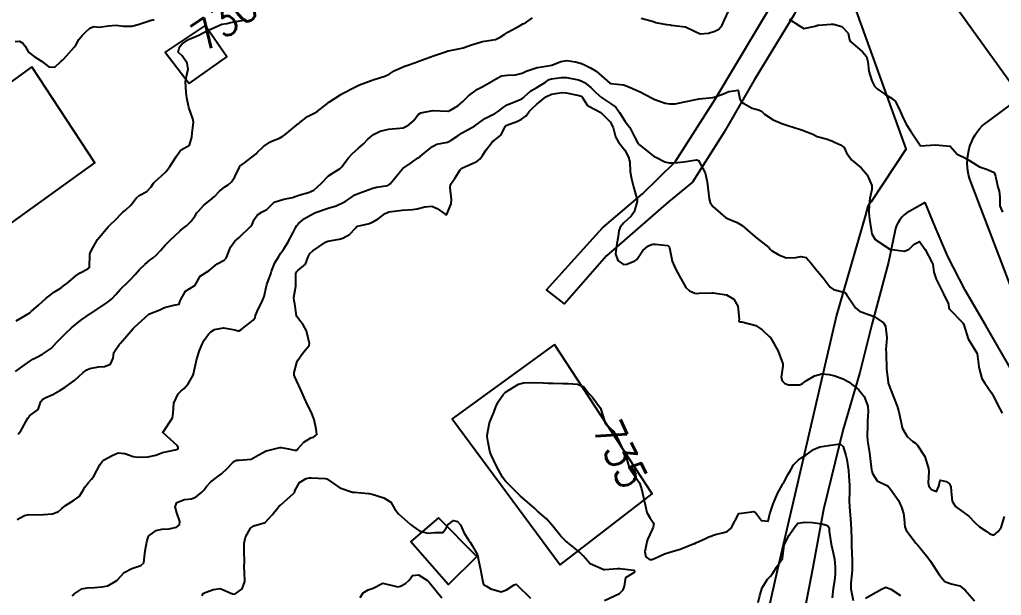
# Model space of a CAD drawing. Header units: metres. Extents: x 307586 to 320046, y 7427249 to 7434250.
# Drawn here: x 313004.6 to 313137.4, y 7432018 to 7432095.9 of the extents above; entities that cross this region are included whole.
import ezdxf
from ezdxf.enums import TextEntityAlignment as Align

# ---------------------------------------------------------------- set-up
doc = ezdxf.new("R2010")
doc.units = ezdxf.units.M
doc.header["$MEASUREMENT"] = 0
for name, color, linetype in [('Cotas', 45, 'Continuous'), ('Curvas de Nivel 1m', 11, 'Continuous'), ('Curvas de Nivel 5m', 15, 'Continuous'), ('Edificações', 30, 'Continuous'), ('Vias Primárias', 230, 'Continuous'), ('Vias Secundárias', 230, 'Continuous')]:
    doc.layers.add(name, color=color, linetype=linetype)
doc.styles.add('Style-STANDARD', font='STANDARD.shx')

msp = doc.modelspace()

# ---------------------------------------------------------------- linework, layer by layer
at = {"layer": 'Curvas de Nivel 1m', "flags": 128}
for points, elevation in [([(313004.06, 7432048.27), (313005.2, 7432049.13), (313006.09, 7432049.76), (313006.38, 7432049.95), (313006.92, 7432050.23), (313007.67, 7432050.65), (313008.1, 7432050.89), (313008.89, 7432051.43), (313009.6, 7432052.21), (313009.84, 7432052.48), (313010.12, 7432052.76), (313010.83, 7432053.49), (313011.6, 7432054.18), (313012.15, 7432054.63), (313013, 7432055.31), (313014.16, 7432056.11), (313014.23, 7432056.15), (313016.18, 7432057.43), (313016.59, 7432057.7), (313017.07, 7432058.11), (313017.59, 7432058.71), (313018.2, 7432059.37), (313018.57, 7432059.73), (313018.95, 7432060.09), (313019.59, 7432060.72), (313020.23, 7432061.41), (313020.83, 7432062.07), (313021.54, 7432062.77), (313022.25, 7432063.37), (313022.64, 7432063.66), (313023.1, 7432064.04), (313023.66, 7432064.65), (313024.28, 7432065.36), (313024.91, 7432066.02), (313026.3, 7432067.29), (313026.69, 7432067.61), (313027.16, 7432067.99), (313027.74, 7432068.56), (313028.32, 7432069.34), (313028.58, 7432069.72), (313028.77, 7432069.98), (313029.52, 7432070.79), (313030.35, 7432071.44), (313030.94, 7432071.95), (313031.65, 7432072.65), (313032.37, 7432073.25), (313032.78, 7432073.52), (313033.23, 7432073.92), (313033.68, 7432074.62), (313034.32, 7432075.91), (313034.35, 7432075.97), (313034.4, 7432076.04), (313035.02, 7432076.52), (313036.42, 7432077.58), (313036.58, 7432077.72), (313036.74, 7432077.88), (313037.6, 7432078.71), (313038.44, 7432079.31), (313038.81, 7432079.49), (313039.75, 7432079.85), (313040.21, 7432080.09), (313040.46, 7432080.28), (313042.31, 7432081.81), (313042.4, 7432081.88), (313042.48, 7432081.95), (313043.53, 7432082.76), (313044.5, 7432083.26), (313044.83, 7432083.46), (313045.24, 7432083.78), (313046.51, 7432084.73), (313047.13, 7432085.14), (313048.02, 7432085.74), (313048.33, 7432085.93), (313048.53, 7432086.03), (313049.64, 7432086.62), (313050.54, 7432087.06), (313052.28, 7432087.69), (313052.48, 7432087.76), (313052.54, 7432087.78), (313054.01, 7432088.21), (313054.56, 7432088.5), (313055.26, 7432088.96), (313056.57, 7432089.55), (313056.64, 7432089.57), (313056.84, 7432089.64), (313058.14, 7432090.06), (313058.58, 7432090.23), (313059.58, 7432090.61), (313060.59, 7432090.97), (313062.32, 7432091.57), (313062.53, 7432091.64), (313062.59, 7432091.65), (313064.19, 7432091.96), (313064.6, 7432092.07), (313065.7, 7432092.44), (313066.61, 7432092.74), (313067.21, 7432092.92), (313068.62, 7432093.12), (313068.95, 7432093.16), (313069.6, 7432093.49), (313070.2, 7432093.91), (313070.63, 7432094.16), (313072.27, 7432095.09), (313072.64, 7432095.28), (313072.77, 7432095.32), (313073.02, 7432095.45), (313073.95, 7432096.13)], 731), ([(313088.65, 7432096.07), (313090.3, 7432095.59), (313090.65, 7432095.46), (313090.82, 7432095.41), (313092.14, 7432095.22), (313092.57, 7432095.14), (313092.64, 7432095.14), (313092.72, 7432095.13), (313094.64, 7432094.87), (313095.79, 7432094.33), (313096.63, 7432093.95), (313097.76, 7432094.03), (313098.63, 7432094.32), (313099.18, 7432094.59), (313099.59, 7432095.13), (313099.93, 7432095.85), (313100.5, 7432097.12)], 731), ([(313003.98, 7432092.9), (313004.6, 7432092.96), (313005.02, 7432092.69), (313005.33, 7432092.26), (313005.81, 7432091.47), (313006.58, 7432090.88), (313007.54, 7432090.23), (313008.56, 7432089.5), (313009.35, 7432089.42), (313010.16, 7432090.2), (313010.39, 7432090.39), (313010.58, 7432090.55), (313012.03, 7432092.18), (313012.26, 7432092.52), (313012.61, 7432093.16), (313013.04, 7432093.74), (313013.5, 7432094.16), (313014.09, 7432094.69), (313014.63, 7432094.94), (313015.34, 7432094.85), (313016.63, 7432095.03), (313017.65, 7432095.1), (313018.63, 7432094.96), (313019.75, 7432094.97), (313020.63, 7432095.2), (313022.38, 7432095.79), (313022.64, 7432095.85), (313022.79, 7432095.9)], 729), ([(313108.66, 7432095.95), (313110.09, 7432095.01), (313110.64, 7432094.66), (313112.17, 7432094.98), (313112.52, 7432095.1), (313112.65, 7432095.12), (313114.35, 7432095.25), (313114.65, 7432095.24), (313115.81, 7432094.94), (313116.63, 7432094.03), (313116.84, 7432093.15), (313116.97, 7432092.92), (313118.6, 7432091.53), (313119.13, 7432090.89), (313119.33, 7432090.15), (313119.46, 7432088.89), (313119.85, 7432087.6), (313120.2, 7432086.88), (313120.55, 7432086.51), (313121.63, 7432085.77), (313122.53, 7432085.24), (313123, 7432084.85), (313123.54, 7432083.81), (313123.95, 7432082.84), (313124.49, 7432081.74), (313125.1, 7432080.82), (313126.45, 7432078.81), (313128.45, 7432078.95), (313130.45, 7432078.76), (313131.38, 7432077.68), (313132.44, 7432077.18), (313133.2, 7432076.72), (313134.42, 7432075.96), (313135.5, 7432075.62), (313136.41, 7432075.18), (313136.57, 7432074.69), (313136.91, 7432073.2), (313137.05, 7432072.68), (313137.17, 7432071.88), (313137.15, 7432070.68), (313137.5, 7432069.83)], 731), ([(313004.42, 7432039.81), (313004.77, 7432040.26), (313005.71, 7432041.96), (313005.92, 7432042.24), (313005.95, 7432042.28), (313005.99, 7432042.35), (313007.11, 7432043.13), (313007.47, 7432044.23), (313007.72, 7432044.53), (313008.03, 7432044.71), (313009.08, 7432045.16), (313010.04, 7432045.71), (313010.74, 7432046.19), (313012.05, 7432047.1), (313012.62, 7432047.61), (313013.17, 7432048.16), (313013.69, 7432048.53), (313014.07, 7432048.71), (313015.27, 7432048.94), (313016.08, 7432048.95), (313016.9, 7432049.3), (313017.25, 7432050.11), (313017.35, 7432050.86), (313018.11, 7432051.99), (313018.17, 7432052.04), (313018.23, 7432052.1), (313019.11, 7432053.1), (313019.95, 7432054.08), (313020.05, 7432054.18), (313020.14, 7432054.26), (313022.07, 7432056.05), (313022.16, 7432056.1), (313023.56, 7432056.64), (313024.17, 7432056.92), (313025.43, 7432057.26), (313026.18, 7432057.4), (313026.33, 7432057.85), (313026.38, 7432058), (313027.05, 7432059.14), (313028.21, 7432059.85), (313028.29, 7432059.9), (313028.34, 7432059.98), (313029.02, 7432061.18), (313030.23, 7432061.96), (313031.33, 7432062.86), (313032.25, 7432063.36), (313032.55, 7432063.63), (313032.65, 7432063.93), (313033.1, 7432065.1), (313033.69, 7432065.92), (313034.01, 7432066.19), (313034.29, 7432066.41), (313035.83, 7432067.89), (313036.03, 7432068.16), (313036.32, 7432068.84), (313036.75, 7432069.46), (313037.42, 7432069.87), (313038.03, 7432070.17), (313038.34, 7432070.52), (313039.03, 7432071.17), (313040.35, 7432071.59), (313041.5, 7432071.82), (313042.13, 7432072.04), (313042.36, 7432072.12), (313043.66, 7432072.5), (313044.37, 7432072.8), (313044.9, 7432073.25), (313045.4, 7432073.77), (313046.39, 7432074.73), (313046.99, 7432075.17), (313047.94, 7432075.74), (313048.19, 7432075.96), (313048.41, 7432076.28), (313049.02, 7432077.13), (313049.59, 7432077.73), (313050.03, 7432078.13), (313050.43, 7432078.48), (313051.09, 7432079.07), (313051.67, 7432079.7), (313052.46, 7432080.34), (313053.35, 7432080.79), (313054.47, 7432081.07), (313056.01, 7432081.19), (313056.47, 7432081.24), (313056.76, 7432081.35), (313057.23, 7432081.63), (313057.9, 7432082.21), (313058.49, 7432083.03), (313058.84, 7432083.28), (313060.5, 7432083.6), (313062.5, 7432083.49), (313062.57, 7432083.5), (313062.78, 7432083.57), (313063.88, 7432084.19), (313064.51, 7432084.75), (313065.31, 7432085.54), (313066.53, 7432086.45), (313067.22, 7432086.83), (313068.4, 7432087.5), (313068.49, 7432087.56), (313068.54, 7432087.6), (313069.78, 7432088.27), (313070.56, 7432088.35), (313071.64, 7432088.38), (313072.56, 7432088.64), (313073.11, 7432088.9), (313074.57, 7432089.4), (313074.6, 7432089.4), (313074.95, 7432089.42), (313076.58, 7432089.72), (313077.77, 7432090.2), (313078.58, 7432090.36), (313079.79, 7432090.16), (313080.58, 7432089.95), (313080.99, 7432089.76), (313081.82, 7432089.34), (313082.57, 7432088.88), (313084.36, 7432087.31), (313084.54, 7432087.21), (313086.28, 7432087.03), (313086.54, 7432086.96), (313087.09, 7432086.72), (313088.53, 7432086.12), (313090.16, 7432085.24), (313090.52, 7432085.07), (313091.89, 7432084.59), (313092.52, 7432084.46), (313093.24, 7432084.48), (313094.52, 7432084.74), (313096.52, 7432085.16), (313098.34, 7432085.33), (313098.53, 7432085.37), (313099.81, 7432085.85), (313100.53, 7432086.14), (313101.76, 7432086.32), (313102.02, 7432085.1), (313102.19, 7432084.76), (313102.52, 7432084.53), (313103.68, 7432083.91), (313104.51, 7432083.66), (313104.93, 7432083.48), (313105.34, 7432083.06), (313106.49, 7432082.3), (313107.7, 7432081.81), (313108.48, 7432081.56), (313110.21, 7432081), (313110.47, 7432080.92), (313111.86, 7432080.37), (313112.46, 7432080.08), (313113.69, 7432079.73), (313114.46, 7432079.47), (313114.81, 7432079.3), (313115.62, 7432078.93), (313116.09, 7432078.56), (313116.44, 7432077.85), (313117.09, 7432076.91), (313118.42, 7432075.83), (313119.23, 7432074.89), (313119.85, 7432073.43), (313119.86, 7432072.89), (313119.59, 7432071.66), (313119.5, 7432070.89), (313119.46, 7432069.77), (313119.53, 7432068.89), (313119.75, 7432067.46), (313119.87, 7432066.88), (313120.3, 7432066.15), (313122.28, 7432064.85), (313124.28, 7432064.55), (313124.9, 7432064.82), (313125.58, 7432065.52), (313126.3, 7432065.85), (313127.06, 7432064.79), (313127.97, 7432063.08), (313128.1, 7432062.78), (313128.25, 7432061.7), (313128.54, 7432060.78), (313128.85, 7432060.15), (313129.56, 7432058.77), (313130.2, 7432057.39), (313130.27, 7432056.84), (313130.32, 7432056.76), (313132.16, 7432054.85), (313132.25, 7432054.73), (313132.31, 7432054.58), (313132.87, 7432052.72), (313134.11, 7432050.71), (313134.32, 7432048.93), (313134.36, 7432048.71), (313134.73, 7432047.35), (313135.11, 7432046.69), (313136.05, 7432045.41), (313136.46, 7432044.68), (313136.86, 7432043.84), (313137.49, 7432042.67)], 732), ([(313004.28, 7432028.26), (313005.25, 7432028.83), (313005.83, 7432028.93), (313007.14, 7432028.92), (313007.83, 7432028.94), (313009.02, 7432029.03), (313009.84, 7432029.35), (313010.29, 7432029.75), (313010.79, 7432030.19), (313011.86, 7432030.83), (313012.63, 7432031.4), (313013.14, 7432032.16), (313013.4, 7432032.64), (313013.89, 7432033.26), (313014.33, 7432033.71), (313014.62, 7432034.14), (313015.45, 7432035.66), (313015.74, 7432036.12), (313015.92, 7432036.3), (313017.11, 7432036.93), (313017.93, 7432037.3), (313018.81, 7432037.22), (313019.93, 7432036.8), (313020.55, 7432036.69), (313021.93, 7432036.73), (313023, 7432036.97), (313023.94, 7432037.32), (313025.63, 7432037.69), (313025.94, 7432037.77), (313026.04, 7432037.9), (313026.06, 7432038), (313025.95, 7432038.23), (313023.97, 7432040.03), (313025.27, 7432042.01), (313025.37, 7432042.64), (313025.43, 7432044.01), (313026.04, 7432045.25), (313026.42, 7432045.62), (313026.87, 7432045.99), (313027.4, 7432046.63), (313028.06, 7432047.8), (313028.11, 7432047.93), (313028.12, 7432047.98), (313028.48, 7432049.58), (313028.58, 7432049.98), (313028.94, 7432051.14), (313029.27, 7432051.97), (313029.56, 7432052.53), (313030.13, 7432053.33), (313030.45, 7432053.64), (313030.96, 7432053.95), (313032.15, 7432054.21), (313033.71, 7432053.91), (313034.14, 7432053.78), (313034.27, 7432053.78), (313034.5, 7432053.9), (313036.16, 7432055.22), (313036.43, 7432055.61), (313036.51, 7432055.88), (313036.71, 7432056.42), (313037.44, 7432057.87), (313037.65, 7432058.41), (313038, 7432059.86), (313038.04, 7432060.03), (313038.22, 7432060.53), (313038.57, 7432061.51), (313038.68, 7432061.86), (313039.13, 7432062.97), (313039.64, 7432063.85), (313039.89, 7432064.22), (313040.27, 7432064.78), (313040.93, 7432065.83), (313041.65, 7432067.17), (313041.93, 7432067.82), (313042.08, 7432068.04), (313042.31, 7432068.29), (313043.14, 7432068.98), (313044.33, 7432069.65), (313044.42, 7432069.7), (313044.59, 7432069.79), (313046.34, 7432070.36), (313047.39, 7432070.7), (313048.35, 7432071.12), (313048.74, 7432071.35), (313049.28, 7432071.73), (313049.91, 7432072.18), (313050.36, 7432072.37), (313051.37, 7432072.71), (313052.37, 7432073.08), (313052.86, 7432073.21), (313054.38, 7432073.45), (313054.53, 7432073.52), (313054.69, 7432073.67), (313055.93, 7432075.17), (313056.31, 7432075.64), (313056.4, 7432075.72), (313057.53, 7432076.51), (313058.42, 7432077.13), (313058.71, 7432077.33), (313059.09, 7432077.61), (313059.82, 7432078.22), (313060.44, 7432078.73), (313061.01, 7432079.02), (313062.45, 7432079.3), (313062.65, 7432079.37), (313062.97, 7432079.56), (313063.85, 7432080.16), (313064.46, 7432080.57), (313066.16, 7432081.52), (313066.36, 7432081.64), (313066.48, 7432081.71), (313067.49, 7432082.51), (313068.5, 7432082.99), (313068.84, 7432083.15), (313069.38, 7432083.49), (313070, 7432083.99), (313070.51, 7432084.35), (313071.97, 7432084.91), (313072.52, 7432085.16), (313072.69, 7432085.28), (313072.86, 7432085.45), (313073.75, 7432086.22), (313074.54, 7432086.68), (313075.7, 7432087.41), (313076.2, 7432087.75), (313076.55, 7432087.86), (313077.89, 7432088.05), (313078.55, 7432088.06), (313080.19, 7432087.73), (313080.55, 7432087.6), (313080.99, 7432087.35), (313081.86, 7432086.67), (313082.53, 7432086.03), (313083.31, 7432085.32), (313084.52, 7432084.53), (313085.23, 7432084.02), (313085.72, 7432083.29), (313086.49, 7432082.11), (313087.1, 7432081.27), (313087.82, 7432079.91), (313088.17, 7432079.26), (313088.45, 7432078.92), (313090.06, 7432077.61), (313090.43, 7432077.38), (313090.74, 7432077.24), (313091.84, 7432076.64), (313092.42, 7432076.48), (313093.12, 7432076.5), (313094.42, 7432076.62), (313096.15, 7432076.89), (313096.42, 7432076.82), (313097.32, 7432075.15), (313097.59, 7432073.95), (313097.68, 7432073.15), (313097.86, 7432071.64), (313097.99, 7432071.14), (313098.35, 7432070.6), (313100.07, 7432069.12), (313100.33, 7432068.97), (313101.66, 7432068.43), (313102.32, 7432068.02), (313103.38, 7432067.08), (313104.3, 7432066.33), (313105.9, 7432065.05), (313106.09, 7432064.85), (313106.28, 7432064.66), (313107.26, 7432064.04), (313108.27, 7432063.67), (313109.57, 7432063.71), (313110.27, 7432063.82), (313110.97, 7432063.69), (313111.61, 7432062.98), (313112.25, 7432062.18), (313113.29, 7432060.96), (313114.22, 7432059.71), (313114.67, 7432059.39), (313116.21, 7432058.98), (313116.29, 7432058.92), (313116.42, 7432058.71), (313117.62, 7432056.91), (313118.19, 7432056.45), (313118.9, 7432056.17), (313120.18, 7432055.71), (313121.41, 7432054.86), (313121.7, 7432054.4), (313121.89, 7432052.85), (313121.76, 7432051.21), (313121.78, 7432050.86), (313121.81, 7432050.55), (313121.83, 7432048.85), (313121.84, 7432048.6), (313122.04, 7432046.85), (313122.07, 7432046.72), (313122.8, 7432044.84), (313123.26, 7432043.61), (313123.48, 7432042.84), (313123.91, 7432040.92), (313123.92, 7432040.83), (313123.99, 7432040.6), (313124.65, 7432039.49), (313125.41, 7432038.81), (313125.75, 7432038.59), (313125.97, 7432038.39), (313127.02, 7432036.79), (313127.53, 7432035.19), (313127.55, 7432034.78), (313127.47, 7432033.22), (313127.57, 7432032.78), (313127.9, 7432032.33), (313128.6, 7432032.07), (313128.93, 7432032.77), (313129.09, 7432033.59), (313129.91, 7432033.43), (313130.31, 7432033.16), (313130.54, 7432032.75), (313130.57, 7432032.08), (313130.71, 7432030.75), (313131.16, 7432030.03), (313131.86, 7432029.55), (313132.98, 7432028.72), (313133.84, 7432027.82), (313134.43, 7432027.29), (313135.31, 7432026.69), (313135.83, 7432026.35), (313136.33, 7432026.17), (313136.93, 7432026.67), (313137.32, 7432027.18), (313137.81, 7432028.66)], 733), ([(313011.7, 7432017.96), (313011.83, 7432018.04), (313011.95, 7432018.17), (313012.99, 7432018.88), (313013.72, 7432019.02), (313014.76, 7432019.1), (313015.72, 7432019.16), (313016.52, 7432019.31), (313017.73, 7432020.01), (313017.78, 7432020.05), (313017.82, 7432020.1), (313018.72, 7432021.11), (313019.75, 7432021.64), (313021.01, 7432022.06), (313021.39, 7432022.42), (313021.59, 7432024.05), (313021.79, 7432025.25), (313021.97, 7432025.88), (313022.06, 7432026.05), (313023.05, 7432026.8), (313023.81, 7432026.98), (313024.83, 7432027.03), (313025.82, 7432027.23), (313026.24, 7432027.57), (313026.27, 7432028), (313025.84, 7432029.19), (313025.65, 7432030), (313025.86, 7432030.58), (313026.9, 7432030.96), (313027.86, 7432031.06), (313028.48, 7432031.36), (313029.23, 7432031.97), (313029.55, 7432032.29), (313029.88, 7432032.73), (313030.47, 7432033.37), (313031.21, 7432033.94), (313031.91, 7432034.46), (313032.67, 7432035.17), (313033.39, 7432035.92), (313033.66, 7432036.18), (313033.93, 7432036.3), (313034.3, 7432036.28), (313035.93, 7432036.44), (313036.84, 7432036.97), (313037.94, 7432037.55), (313038.17, 7432037.62), (313039.08, 7432037.85), (313039.77, 7432038.02), (313039.95, 7432038.03), (313040.96, 7432037.82), (313041.77, 7432037.64), (313041.94, 7432037.63), (313042.08, 7432037.67), (313042.22, 7432037.81), (313043.02, 7432038.73), (313043.97, 7432039.3), (313044.34, 7432039.41), (313044.78, 7432039.78), (313044.71, 7432040.51), (313044.43, 7432041.78), (313044.01, 7432042.84), (313043.54, 7432043.79), (313043.14, 7432044.69), (313042.63, 7432045.8), (313042.06, 7432047.05), (313041.81, 7432047.57), (313041.74, 7432047.81), (313041.74, 7432048.14), (313042.09, 7432049.49), (313042.17, 7432049.73), (313042.21, 7432049.81), (313042.99, 7432050.92), (313043.74, 7432051.79), (313043.82, 7432052.09), (313043.41, 7432053.8), (313042.95, 7432054.6), (313042.16, 7432055.58), (313042.07, 7432055.72), (313042.03, 7432055.81), (313041.81, 7432057.44), (313041.71, 7432057.82), (313041.7, 7432058.31), (313041.97, 7432059.81), (313041.95, 7432061.53), (313042.1, 7432061.81), (313042.16, 7432061.88), (313042.24, 7432061.95), (313043.24, 7432062.81), (313043.61, 7432063.8), (313043.83, 7432064.24), (313044.27, 7432064.62), (313045.98, 7432065.76), (313046.28, 7432065.9), (313047.83, 7432066.2), (313048.29, 7432066.31), (313049.22, 7432066.81), (313050.05, 7432067.72), (313050.17, 7432067.85), (313050.31, 7432067.92), (313051.74, 7432068.27), (313052.31, 7432068.49), (313053.08, 7432068.93), (313054.05, 7432069.67), (313054.24, 7432069.76), (313054.33, 7432069.8), (313054.53, 7432069.87), (313056.34, 7432070.12), (313057.75, 7432070.21), (313058.34, 7432070.29), (313059.41, 7432070.54), (313060.34, 7432070.63), (313061.06, 7432070.31), (313062.13, 7432069.57), (313062.33, 7432069.48), (313062.37, 7432069.53), (313062.39, 7432069.57), (313062.95, 7432070.97), (313063, 7432071.56), (313062.81, 7432073.14), (313062.87, 7432073.57), (313063.48, 7432074.48), (313064.19, 7432075.55), (313064.29, 7432075.67), (313064.41, 7432075.76), (313064.8, 7432075.94), (313066.41, 7432076.69), (313066.89, 7432077.04), (313067.2, 7432077.51), (313067.69, 7432078.25), (313068.45, 7432079.25), (313068.57, 7432079.38), (313068.79, 7432079.5), (313069.69, 7432080.26), (313070.31, 7432081.48), (313070.39, 7432081.56), (313070.47, 7432081.59), (313071.85, 7432082.09), (313072.49, 7432082.39), (313073.09, 7432082.85), (313073.51, 7432083.44), (313073.99, 7432083.95), (313074.51, 7432084.4), (313075.75, 7432085.41), (313076.53, 7432085.77), (313077.92, 7432086), (313078.53, 7432085.98), (313080.28, 7432085.61), (313080.52, 7432085.52), (313080.62, 7432085.46), (313080.69, 7432085.36), (313081.41, 7432084.25), (313082.51, 7432083.69), (313083.2, 7432083.32), (313084.48, 7432082.05), (313084.85, 7432081.3), (313085.17, 7432080.01), (313085.57, 7432079.29), (313086.44, 7432078.23), (313086.95, 7432077.27), (313087.12, 7432076.57), (313087.16, 7432075.27), (313087.33, 7432074.34), (313087.64, 7432073.27), (313088.11, 7432071.51), (313088.12, 7432071.26), (313087.71, 7432069.89), (313087.29, 7432069.27), (313086.79, 7432068.82), (313086.32, 7432068.41), (313085.81, 7432067.79), (313085.63, 7432067.29), (313085.53, 7432066.53), (313085.33, 7432065.29), (313085.19, 7432064.21), (313085.5, 7432063.29), (313086.25, 7432062.75), (313086.72, 7432062.81), (313087.78, 7432063.26), (313088.09, 7432063.44), (313088.27, 7432063.68), (313088.88, 7432064.66), (313089.55, 7432065.25), (313090.07, 7432065.46), (313090.29, 7432065.49), (313090.54, 7432065.49), (313092.28, 7432065.31), (313092.39, 7432065.21), (313092.48, 7432065.01), (313092.84, 7432063.2), (313093.28, 7432062.16), (313093.84, 7432061.19), (313094.23, 7432060.44), (313094.69, 7432059.65), (313095.21, 7432059.18), (313095.92, 7432058.87), (313096.21, 7432058.85), (313096.49, 7432058.87), (313098.21, 7432058.94), (313098.41, 7432058.94), (313100.21, 7432058.67), (313101.17, 7432058.07), (313101.75, 7432057.1), (313101.89, 7432055.37), (313101.85, 7432055.09), (313102.05, 7432054.98), (313102.16, 7432054.98), (313102.27, 7432054.98), (313104.16, 7432054.52), (313105.01, 7432053.91), (313105.98, 7432053.04), (313106.14, 7432052.87), (313107.2, 7432051.03), (313107.8, 7432049.32), (313107.81, 7432049.02), (313107.59, 7432047.51), (313107.72, 7432047.02), (313108.07, 7432046.66), (313108.6, 7432046.48), (313110.07, 7432046.48), (313110.43, 7432046.63), (313110.89, 7432046.99), (313112.08, 7432047.71), (313113.09, 7432047.96), (313114.08, 7432047.88), (313114.83, 7432047.69), (313116.08, 7432047.25), (313116.68, 7432046.91), (313118.06, 7432045.85), (313118.83, 7432044.89), (313119.3, 7432043.62), (313119.36, 7432042.89), (313119.28, 7432041.61), (313119.27, 7432040.89), (313119.24, 7432039.63), (313119.27, 7432038.89), (313119.53, 7432037.31), (313119.6, 7432036.88), (313119.82, 7432034.99), (313119.84, 7432034.88), (313119.92, 7432034.5), (313120.56, 7432033.52), (313121.9, 7432032.89), (313121.98, 7432032.85), (313122.36, 7432032.38), (313123.45, 7432030.83), (313123.86, 7432029.95), (313124.12, 7432029.09), (313124.18, 7432028.83), (313124.32, 7432027.3), (313124.48, 7432026.82), (313125.81, 7432025.08), (313126.06, 7432024.8), (313127.23, 7432023.34), (313127.68, 7432022.78), (313127.78, 7432022.65), (313129, 7432020.77), (313129.74, 7432019.89), (313130.58, 7432019.58), (313131.74, 7432019.31), (313132.46, 7432018.72), (313133.72, 7432017.29)], 734), ([(313104.49, 7432017.06), (313104.69, 7432018.02), (313105, 7432019.05), (313105.74, 7432020.19), (313106.15, 7432020.63), (313106.46, 7432021.03), (313106.96, 7432021.83), (313107.78, 7432023.02), (313108.01, 7432024.81), (313108.07, 7432025.02), (313108.66, 7432026.17), (313109.26, 7432027.01), (313109.49, 7432027.35), (313109.84, 7432027.77), (313110.78, 7432027.93), (313111.84, 7432027.85), (313113.09, 7432027.71), (313113.84, 7432027.47), (313114.06, 7432027.17), (313114.1, 7432026.95), (313114.1, 7432026.68), (313114.33, 7432024.94), (313114.63, 7432023.78), (313114.8, 7432022.93), (313114.89, 7432021.81), (313114.91, 7432020.93), (313114.78, 7432019.97), (313114.6, 7432018.94), (313114.48, 7432017.7)], 736), ([(313050.64, 7432017.71), (313051.07, 7432018.35), (313051.72, 7432018.76), (313052.41, 7432018.99), (313053.73, 7432019.67), (313055.73, 7432019.17), (313056.11, 7432019.26), (313056.79, 7432019.63), (313057.29, 7432020.07), (313057.74, 7432020.71), (313058.55, 7432020.81), (313059.74, 7432020.04), (313059.96, 7432019.83), (313060.18, 7432019.59), (313061.7, 7432017.69)], 736)]:
    msp.add_lwpolyline(points, dxfattribs=dict(at, elevation=elevation))
at = {"layer": 'Curvas de Nivel 5m', "flags": 128}
for points, elevation in [([(313004.15, 7432055.14), (313005.99, 7432056.24), (313006.16, 7432056.38), (313007.14, 7432057.26), (313008.18, 7432058.22), (313009.33, 7432059.07), (313010.2, 7432059.62), (313010.55, 7432059.85), (313010.99, 7432060.19), (313012.22, 7432061.22), (313012.78, 7432061.62), (313013.82, 7432062.15), (313014.03, 7432062.36), (313014.1, 7432064.15), (313014.13, 7432064.28), (313014.27, 7432064.61), (313015.15, 7432066.14), (313016.3, 7432067.52), (313016.57, 7432067.85), (313016.83, 7432068.11), (313017.6, 7432068.82), (313018.33, 7432069.61), (313018.57, 7432069.85), (313018.9, 7432070.09), (313019.65, 7432070.78), (313020.35, 7432071.73), (313020.78, 7432072.07), (313021.79, 7432072.63), (313022.37, 7432073.26), (313022.69, 7432073.74), (313022.97, 7432074.04), (313023.72, 7432074.7), (313024.4, 7432075.35), (313024.93, 7432076.02), (313025.82, 7432077.41), (313026.2, 7432078), (313026.29, 7432078.13), (313026.43, 7432078.24), (313027.55, 7432078.87), (313027.88, 7432079.99), (313027.94, 7432080.5), (313028.1, 7432081.98), (313028.02, 7432082.45), (313027.5, 7432083.99), (313027.23, 7432085.28), (313027.14, 7432085.99), (313027.05, 7432087.48), (313027.12, 7432087.99), (313027.38, 7432089.17), (313027.24, 7432089.99), (313026.58, 7432090.97), (313026.04, 7432091.46), (313026.17, 7432092.01), (313026.33, 7432092.27), (313026.6, 7432092.58), (313027.44, 7432093.16), (313028.62, 7432093.69), (313028.82, 7432093.78), (313029.22, 7432093.97), (313030.16, 7432094.43), (313030.63, 7432094.68), (313031.95, 7432095.25), (313032.64, 7432095.33), (313033.1, 7432095.46), (313034.64, 7432095.73), (313034.98, 7432095.9)], 730), ([(313083.7, 7432017.31), (313085.72, 7432018.28), (313086.24, 7432018.76), (313086.41, 7432019.27), (313086.6, 7432020.42), (313087.75, 7432021.17), (313087.79, 7432021.22), (313087.8, 7432021.26), (313087.75, 7432021.33), (313087.66, 7432021.36), (313085.76, 7432021.59), (313085.44, 7432021.6), (313083.76, 7432021.47), (313083.59, 7432021.47), (313081.77, 7432022.28), (313080.79, 7432023.34), (313080.31, 7432023.88), (313079.79, 7432024.31), (313078.44, 7432025.37), (313077.81, 7432026), (313076.72, 7432027.39), (313075.84, 7432028.35), (313074.63, 7432029.42), (313074.22, 7432029.79), (313073.86, 7432030.11), (313072.34, 7432031.45), (313071.88, 7432031.87), (313070.32, 7432033.47), (313070.13, 7432033.7), (313069.91, 7432034), (313069.07, 7432035.49), (313068.32, 7432037.11), (313068.2, 7432037.5), (313067.96, 7432038.69), (313067.84, 7432039.5), (313067.84, 7432039.63), (313067.98, 7432040.38), (313068.16, 7432041.33), (313068.21, 7432041.5), (313068.74, 7432042.76), (313069.01, 7432043.49), (313069.32, 7432044.2), (313070.04, 7432045.22), (313070.32, 7432045.48), (313072.05, 7432046.58), (313072.73, 7432046.77), (313074.06, 7432046.81), (313075.41, 7432046.77), (313076.06, 7432046.73), (313076.75, 7432046.7), (313078.06, 7432046.68), (313078.76, 7432046.66), (313080.06, 7432046.58), (313080.91, 7432046.21), (313081.55, 7432045.34), (313081.78, 7432045.07), (313082.04, 7432044.84), (313083.14, 7432043.32), (313083.7, 7432041.61), (313083.8, 7432041.31), (313083.99, 7432041.04), (313084.9, 7432040.21), (313085.44, 7432039.29), (313085.96, 7432038.18), (313086.45, 7432037.27), (313086.65, 7432036.55), (313087.02, 7432035.27), (313087.91, 7432033.99), (313088.44, 7432033.25), (313088.71, 7432032.43), (313088.98, 7432031.25), (313089.27, 7432029.83), (313089.42, 7432029.24), (313089.85, 7432028.46), (313090.36, 7432027.75), (313090.26, 7432027.23), (313090.15, 7432026.91), (313089.82, 7432026.23), (313089.49, 7432025.56), (313089.4, 7432025.24), (313089.15, 7432023.89), (313089.29, 7432023.24), (313089.78, 7432022.87), (313090.16, 7432022.85), (313090.96, 7432023.22), (313091.79, 7432023.65), (313092.98, 7432024.01), (313093.79, 7432024.21), (313095.52, 7432024.88), (313095.8, 7432025.01), (313095.91, 7432025.05), (313096.16, 7432025.16), (313097.28, 7432025.68), (313097.81, 7432025.93), (313098.69, 7432026.26), (313099.82, 7432026.5), (313100.3, 7432026.64), (313100.82, 7432027.11), (313101.85, 7432029.09), (313103.6, 7432029.33), (313103.86, 7432029.35), (313104.05, 7432029.26), (313104.26, 7432029.06), (313104.94, 7432028.15), (313105.84, 7432028.06), (313106.02, 7432028.87), (313106.06, 7432029.04), (313106.52, 7432030.38), (313106.77, 7432031.03), (313107.1, 7432031.81), (313107.78, 7432033.02), (313107.83, 7432033.09), (313107.9, 7432033.2), (313108.54, 7432034.39), (313108.88, 7432035.01), (313109.27, 7432035.67), (313109.94, 7432036.35), (313110.34, 7432036.6), (313110.93, 7432036.99), (313111.96, 7432037.75), (313112.82, 7432038.1), (313113.97, 7432038.3), (313115.56, 7432038.52), (313115.97, 7432038.16), (313116.34, 7432036.92), (313116.46, 7432036.4), (313116.71, 7432034.91), (313116.75, 7432034.08), (313116.82, 7432032.91), (313116.84, 7432031.95), (313116.8, 7432030.91), (313116.84, 7432029.94), (313116.94, 7432028.91), (313117, 7432027.75), (313117.04, 7432026.91), (313117.12, 7432025.6), (313117.12, 7432024.91), (313117.15, 7432023.55), (313117.18, 7432022.91), (313117.19, 7432021.48), (313117.16, 7432020.91), (313116.99, 7432019.66), (313116.99, 7432018.91), (313117.31, 7432017.31)], 735), ([(313029.27, 7432017.96), (313029.42, 7432018.25), (313029.71, 7432018.42), (313030.83, 7432018.83), (313031.72, 7432018.94), (313033.39, 7432018.23), (313033.71, 7432018.17), (313034.7, 7432018.91), (313035.07, 7432019.89), (313035, 7432021.15), (313034.98, 7432021.89), (313035.02, 7432022.64), (313034.98, 7432023.89), (313034.97, 7432025.07), (313035.15, 7432025.89), (313035.81, 7432027.09), (313036.26, 7432027.43), (313037.82, 7432027.86), (313038.77, 7432028.92), (313039.53, 7432029.84), (313039.67, 7432030.02), (313039.86, 7432030.21), (313041.63, 7432031.81), (313041.75, 7432031.94), (313041.88, 7432032.23), (313042.43, 7432033.27), (313043.34, 7432033.8), (313043.8, 7432033.9), (313043.9, 7432033.91), (313044.02, 7432033.91), (313045.9, 7432033.84), (313046.13, 7432033.76), (313047.89, 7432032.56), (313049.61, 7432031.99), (313049.88, 7432031.95), (313051.76, 7432031.81), (313051.87, 7432031.8), (313052.26, 7432031.69), (313053.87, 7432031.19), (313054.82, 7432030.62), (313055.34, 7432029.65), (313055.84, 7432029.03), (313057.44, 7432027.62), (313057.82, 7432027.31), (313058.73, 7432026.69), (313059.81, 7432026.41), (313060.73, 7432026.51), (313061.81, 7432026.52), (313062.28, 7432027.1), (313062.53, 7432027.56), (313063.26, 7432028.13), (313063.83, 7432028.01), (313064.24, 7432027.54), (313064.71, 7432026.44), (313065.3, 7432025.53), (313065.51, 7432025.23), (313065.8, 7432024.74), (313066.51, 7432023.51), (313066.71, 7432022.57), (313066.93, 7432021.51), (313067.19, 7432020.06), (313067.34, 7432019.5), (313067.73, 7432019.24), (313068.31, 7432018.91), (313069.72, 7432018.48), (313070.44, 7432018.76), (313071.47, 7432019.45), (313071.73, 7432019.51), (313071.84, 7432019.45), (313073.71, 7432017.62)], 735), ([(313118.99, 7432017.62), (313119.72, 7432018.04), (313121.15, 7432018.86), (313121.74, 7432019.13), (313122.41, 7432018.84), (313123.72, 7432018.01)], 735)]:
    msp.add_lwpolyline(points, dxfattribs=dict(at, elevation=elevation))
at = {"layer": 'Edificações'}
for points in [[(313027.53, 7432087.25), (313032.6, 7432090.84), (313029.7, 7432095.06), (313024.29, 7432091.48)], [(313006.24, 7432089.5), (312979.14, 7432069.84), (312987.96, 7432057.2), (313014.79, 7432076.51)], [(313076.94, 7432051.92), (313063.08, 7432041.9), (313077.68, 7432022.13), (313090.13, 7432031.75)], [(313066.44, 7432023.26), (313061.26, 7432028.51), (313057.49, 7432025.28), (313062.6, 7432019.5)]]:
    msp.add_lwpolyline(points, close=True, dxfattribs=at)
at = {"layer": 'Vias Primárias', "elevation": 737.05}
msp.add_lwpolyline([(313160.26, 7432030.83), (313150.21, 7432044.64), (313149.59, 7432045.11), (313149.13, 7432045.26), (313147.43, 7432044.49), (313146.05, 7432043.72), (313145.58, 7432043.87), (313141.89, 7432051.27), (313133.23, 7432073.94, -0.290391), (313134.77, 7432081.5), (313140.01, 7432085.37), (313122.9, 7432109.12), (313121.05, 7432113.12), (313119.35, 7432118.36, -0.337499), (313121.8, 7432125.33), (313151.22, 7432145.83, -0.50179), (313153.44, 7432145.08), (313177.64, 7432110.52, -0.395219), (313177.02, 7432106.19)], format="xyb", dxfattribs=at)
msp.add_lwpolyline([(313160.26, 7432030.83), (313150.21, 7432044.64), (313149.59, 7432045.11), (313149.13, 7432045.26), (313147.43, 7432044.49), (313146.05, 7432043.72), (313145.58, 7432043.87), (313141.89, 7432051.27), (313133.23, 7432073.94, -0.290391), (313134.77, 7432081.5), (313140.01, 7432085.37), (313122.9, 7432109.12), (313121.05, 7432113.12), (313119.35, 7432118.36, -0.337499), (313121.8, 7432125.33), (313151.22, 7432145.83, -0.50179), (313153.44, 7432145.08), (313177.64, 7432110.52, -0.395219), (313177.02, 7432106.19)], format="xyb", dxfattribs=at)
at = {"layer": 'Vias Primárias'}
for points in [[(313124.5, 7432078.41), (313115.96, 7432102.05, 0.292579), (313113.08, 7432104.26, 0.042774)], [(313124.5, 7432078.41), (313115.96, 7432102.05, 0.292579), (313113.08, 7432104.26, 0.042774)], [(313127.05, 7432071.14), (313124.97, 7432069.98, 0.221752), (313122.94, 7432067.18), (313122.12, 7432063.08), (313119.85, 7432054.66), (313118.23, 7432048.17), (313115.94, 7432040.29), (313113.33, 7432029.64), (313111.86, 7432021.77), (313110.14, 7432012.96), (313108.48, 7432002.94), (313107.42, 7431995.61)], [(313127.05, 7432071.14), (313124.97, 7432069.98, 0.221752), (313122.94, 7432067.18), (313122.12, 7432063.08), (313119.85, 7432054.66), (313118.23, 7432048.17), (313115.94, 7432040.29), (313113.33, 7432029.64), (313111.86, 7432021.77), (313110.14, 7432012.96), (313108.48, 7432002.94), (313107.42, 7431995.61)]]:
    msp.add_lwpolyline(points, format="xyb", dxfattribs=at)
msp.add_lwpolyline([(313124.5, 7432078.41), (313119.74, 7432071.22), (313119.31, 7432070.65), (313118.93, 7432069.31), (313115.09, 7432055.91), (313109.89, 7432033.53), (313107.08, 7432021.58), (313104.14, 7432008.53), (313103.09, 7432002.27), (313101.26, 7431991.76)], dxfattribs=at)
msp.add_lwpolyline([(313124.5, 7432078.41), (313119.74, 7432071.22), (313119.31, 7432070.65), (313118.93, 7432069.31), (313115.09, 7432055.91), (313109.89, 7432033.53), (313107.08, 7432021.58), (313104.14, 7432008.53), (313103.09, 7432002.27), (313101.26, 7431991.76)], dxfattribs=at)
at = {"layer": 'Vias Primárias', "elevation": 733.74}
msp.add_lwpolyline([(313153.42, 7432026.17), (313145.45, 7432037.7), (313140.57, 7432045.27), (313135.33, 7432054.4), (313132.47, 7432059.28), (313130.11, 7432063.82), (313128.43, 7432067.86), (313127.05, 7432071.14)], dxfattribs=at)
msp.add_lwpolyline([(313153.42, 7432026.17), (313145.45, 7432037.7), (313140.57, 7432045.27), (313135.33, 7432054.4), (313132.47, 7432059.28), (313130.11, 7432063.82), (313128.43, 7432067.86), (313127.05, 7432071.14)], dxfattribs=at)
at = {"layer": 'Vias Secundárias'}
msp.add_lwpolyline([(313113.08, 7432104.26), (313109.35, 7432096.58), (313103.95, 7432087.68), (313099.9, 7432080.66), (313095.58, 7432073.91), (313092.34, 7432071.21), (313083.96, 7432063.92), (313078.29, 7432057.45), (313075.86, 7432059.33), (313083.42, 7432067.7), (313088.83, 7432072.29), (313093.25, 7432076.65), (313098.66, 7432085.1), (313107.47, 7432099.83), (313110.68, 7432107.27)], dxfattribs=at)
msp.add_lwpolyline([(313113.08, 7432104.26), (313109.35, 7432096.58), (313103.95, 7432087.68), (313099.9, 7432080.66), (313095.58, 7432073.91), (313092.34, 7432071.21), (313083.96, 7432063.92), (313078.29, 7432057.45), (313075.86, 7432059.33), (313083.42, 7432067.7), (313088.83, 7432072.29), (313093.25, 7432076.65), (313098.66, 7432085.1), (313107.47, 7432099.83), (313110.68, 7432107.27)], dxfattribs=at)

# ---------------------------------------------------------------- texts
at = {"layer": 'Cotas', "style": 'Style-STANDARD'}
for s, rotation, p in [('730', 34.7718, (313032.3, 7432095.69, 730)), ('735', 295.4447, (313085.85, 7432037.14, 735))]:
    msp.add_text(s, height=4, rotation=rotation, dxfattribs=at).set_placement(p, align=Align.MIDDLE_CENTER)

doc.saveas('drawing.dxf')
